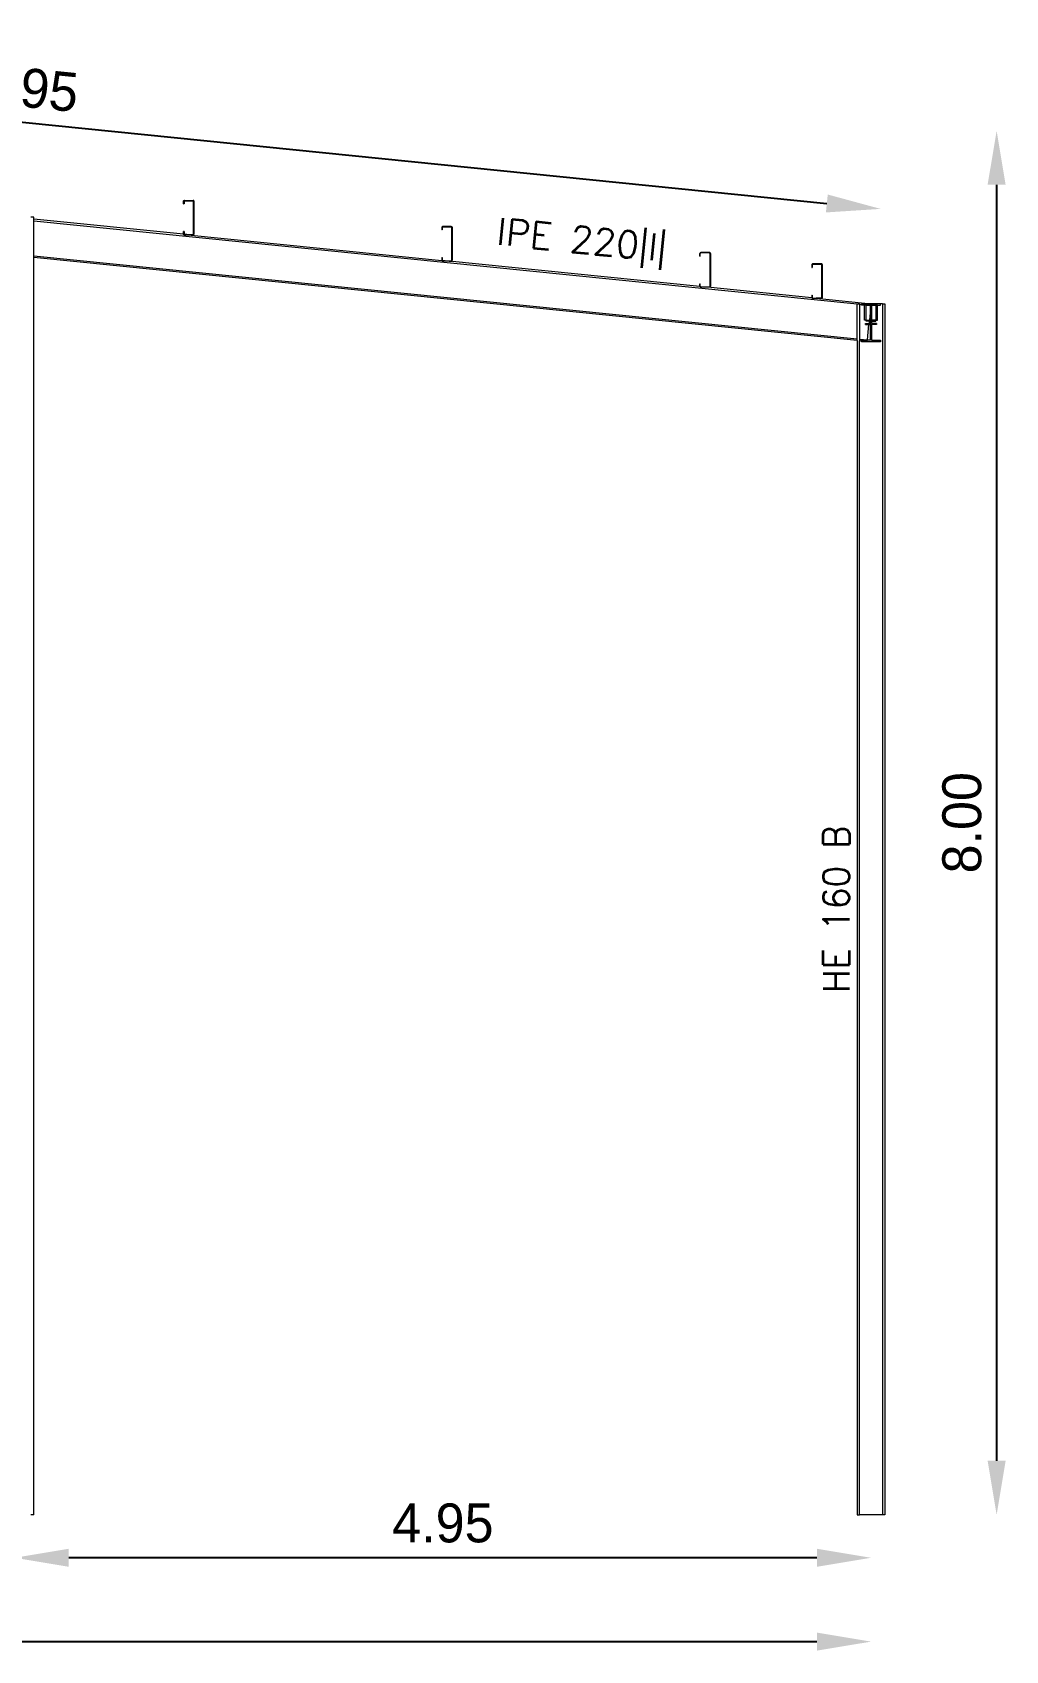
# Model space of a CAD drawing. Header units: inches. Extents: x 72863 to 72995, y 49095 to 49225.
# Drawn here: x 72968.73 to 72973.23, y 49205.86 to 49213.34 of the extents above; entities that cross this region are included whole.
import ezdxf
from ezdxf.enums import TextEntityAlignment as Align

# ---------------------------------------------------------------- set-up
doc = ezdxf.new("R2010")
doc.units = ezdxf.units.IN
for name, color, linetype, lineweight in [('BARRAS_DE_ACERO', 7, 'Continuous', 9), ('Cotas', 200, 'Continuous', 9), ('REFERENCIA_DE_LAS_BARRAS', 2, 'Continuous', 9)]:
    doc.layers.add(name, color=color, linetype=linetype, lineweight=lineweight)
doc.styles.add('CYPETXT', font='romans__.ttf', dxfattribs={"height": 0.2})
doc.styles.add('RomanS', font='')
doc.styles.get('RomanS').set_extended_font_data('Porsche')
doc.dimstyles.new('100-color', dxfattribs={"dimtxt": 0.18, "dimasz": 0.25, "dimexe": 0, "dimexo": 0.5, "dimgap": 0.07, "dimtad": 1, "dimlfac": 1.25, "dimzin": 4, "dimdsep": 46, "dimtxsty": 'RomanS', "dimcen": 0.1, "dimse1": 1, "dimse2": 1, "dimadec": 0, "dimazin": 0, "dimtfac": 1, "dimtix": 1, "dimtmove": 2, "dimatfit": 3, "dimfxl": 1, "dimtvp": 1.058824, "dimtolj": 1, "dimtzin": 1, "dimarcsym": 0})

# ---------------------------------------------------------------- blocks, each defined once
blk = doc.blocks.new('*D148')
at = {"layer": 'Cotas', "color": 0, "lineweight": -2, "transparency": 16777216}
blk.add_line((72957.0144, 49205.899), (72972.3544, 49205.899), dxfattribs=at)
at = {"layer": 'Cotas', "color": 0, "transparency": 16777216}
for points in [[(72957.0144, 49205.9407), (72957.0144, 49205.8574), (72956.7644, 49205.899)], [(72972.3544, 49205.9407), (72972.3544, 49205.8574), (72972.6044, 49205.899)]]:
    blk.add_solid(points, dxfattribs=at)
at = {"layer": 'Defpoints', "color": 0, "transparency": 16777216}
for p in [(72956.7644, 49206.4855), (72972.6044, 49206.4855), (72972.6044, 49205.899)]:
    blk.add_point(p, dxfattribs=at)
at = {"layer": 'Cotas', "color": 0, "transparency": 16777216, "insert": (72964.6844, 49206.059), "char_height": 0.18, "attachment_point": 5, "style": 'RomanS'}
blk.add_mtext('\\A1;19.80', dxfattribs=at)
blk = doc.blocks.new('*D149')
at = {"layer": 'Cotas', "color": 0, "lineweight": -2, "transparency": 16777216}
blk.add_line((72973.1851, 49212.6355), (72973.1851, 49206.7355), dxfattribs=at)
at = {"layer": 'Cotas', "color": 0, "transparency": 16777216}
for points in [[(72973.1434, 49212.6355), (72973.2267, 49212.6355), (72973.1851, 49212.8855)], [(72973.1434, 49206.7355), (72973.2267, 49206.7355), (72973.1851, 49206.4855)]]:
    blk.add_solid(points, dxfattribs=at)
at = {"layer": 'Defpoints', "color": 0, "transparency": 16777216}
for p in [(72964.6844, 49212.8855), (72964.6844, 49206.4855), (72973.1851, 49206.4855)]:
    blk.add_point(p, dxfattribs=at)
at = {"layer": 'Cotas', "color": 0, "transparency": 16777216, "insert": (72973.0251, 49209.6855), "char_height": 0.18, "attachment_point": 5, "rotation": 90, "style": 'RomanS'}
blk.add_mtext('\\A1;8.00', dxfattribs=at)
blk = doc.blocks.new('*D151')
at = {"layer": 'Cotas', "color": 0, "lineweight": -2, "transparency": 16777216}
blk.add_line((72964.9774, 49213.2988), (72972.3999, 49212.5491), dxfattribs=at)
at = {"layer": 'Cotas', "color": 0, "transparency": 16777216}
for points in [[(72964.9816, 49213.3403), (72964.9732, 49213.2574), (72964.7287, 49213.324)], [(72972.4041, 49212.5905), (72972.3957, 49212.5076), (72972.6487, 49212.524)]]:
    blk.add_solid(points, dxfattribs=at)
at = {"layer": 'Defpoints', "color": 0, "transparency": 16777216}
for p in [(72964.6844, 49212.8855), (72972.6487, 49212.524), (72972.6044, 49212.0855)]:
    blk.add_point(p, dxfattribs=at)
at = {"layer": 'Cotas', "color": 0, "transparency": 16777216, "insert": (72968.7047, 49213.0831), "char_height": 0.18, "attachment_point": 5, "rotation": 354.23211, "style": 'RomanS'}
blk.add_mtext('\\A1;9.95', dxfattribs=at)
blk = doc.blocks.new('*D153')
at = {"layer": 'Cotas', "color": 0, "lineweight": -2, "transparency": 16777216}
blk.add_line((72972.3544, 49206.2867), (72968.8944, 49206.2867), dxfattribs=at)
at = {"layer": 'Cotas', "color": 0, "transparency": 16777216}
for points in [[(72968.8944, 49206.3284), (72968.8944, 49206.2451), (72968.6444, 49206.2867)], [(72972.3544, 49206.3284), (72972.3544, 49206.2451), (72972.6044, 49206.2867)]]:
    blk.add_solid(points, dxfattribs=at)
at = {"layer": 'Defpoints', "color": 0, "transparency": 16777216}
for p in [(72968.6444, 49206.4855), (72972.6044, 49206.4855), (72968.6444, 49206.2867)]:
    blk.add_point(p, dxfattribs=at)
at = {"layer": 'Cotas', "color": 0, "transparency": 16777216, "insert": (72970.6244, 49206.4467), "char_height": 0.18, "attachment_point": 5, "style": 'RomanS'}
blk.add_mtext('\\A1;4.95', dxfattribs=at)

msp = doc.modelspace()

# ---------------------------------------------------------------- linework, layer by layer
at = {"layer": 'BARRAS_DE_ACERO'}
for p, q in [((72969.4254, 49212.5595), (72969.4256, 49212.5609)), ((72969.4254, 49212.5471), (72969.4254, 49212.5595)), ((72969.4254, 49212.5471), (72969.427, 49212.5471)), ((72969.4256, 49212.5609), (72969.4264, 49212.5621)), ((72969.4264, 49212.5621), (72969.4276, 49212.5629)), ((72969.4274, 49212.5591), (72969.4275, 49212.5599)), ((72969.4274, 49212.5591), (72969.4274, 49212.5471)), ((72969.4282, 49212.5614), (72969.4275, 49212.561)), ((72969.428, 49212.5606), (72969.4275, 49212.5599)), ((72969.429, 49212.5631), (72969.4276, 49212.5629)), ((72969.4286, 49212.561), (72969.428, 49212.5606)), ((72969.4282, 49212.5614), (72969.429, 49212.5615)), ((72969.4294, 49212.5611), (72969.4286, 49212.561)), ((72969.429, 49212.5631), (72969.4698, 49212.5631)), ((72969.4698, 49212.5615), (72969.429, 49212.5615)), ((72969.4294, 49212.5611), (72969.4694, 49212.5611)), ((72969.4701, 49212.561), (72969.4694, 49212.5611)), ((72969.4711, 49212.5629), (72969.4698, 49212.5631)), ((72969.4705, 49212.5614), (72969.4698, 49212.5615)), ((72969.4708, 49212.5606), (72969.4701, 49212.561)), ((72969.4705, 49212.5614), (72969.4712, 49212.561)), ((72969.4712, 49212.5599), (72969.4708, 49212.5606)), ((72969.4723, 49212.5621), (72969.4711, 49212.5629)), ((72969.4716, 49212.5603), (72969.4712, 49212.561)), ((72969.4714, 49212.5591), (72969.4712, 49212.5599)), ((72969.4714, 49212.4071), (72969.4714, 49212.5591)), ((72969.4731, 49212.5609), (72969.4723, 49212.5621)), ((72969.4731, 49212.5609), (72969.4734, 49212.5595)), ((72969.4734, 49212.5592), (72969.4734, 49212.5595)), ((72968.7324, 49212.4855), (72968.7196, 49212.4855)), ((72968.7324, 49212.4767), (72968.7324, 49212.4855)), ((72968.7324, 49212.4693), (72968.7324, 49212.4767)), ((72968.7324, 49212.4693), (72972.5404, 49212.0846)), ((72968.7324, 49212.3072), (72968.7324, 49212.4693)), ((72969.4254, 49212.4067), (72969.4254, 49212.4191)), ((72969.427, 49212.4191), (72969.4254, 49212.4191)), ((72969.4256, 49212.4054), (72969.4254, 49212.4067)), ((72969.427, 49212.4067), (72969.427, 49212.4191)), ((72969.4274, 49212.4191), (72969.427, 49212.4191)), ((72969.427, 49212.4065), (72969.427, 49212.4067)), ((72969.427, 49212.4065), (72969.4271, 49212.406)), ((72969.4274, 49212.4191), (72969.4274, 49212.4071)), ((72969.4275, 49212.4064), (72969.4274, 49212.4071)), ((72969.4275, 49212.4064), (72969.4275, 49212.4064)), ((72969.4403, 49212.4051), (72969.4275, 49212.4064)), ((72969.428, 49212.4057), (72969.4275, 49212.4064)), ((72969.429, 49212.4031), (72969.4276, 49212.4034)), ((72969.428, 49212.4057), (72969.4286, 49212.4053)), ((72969.4294, 49212.4051), (72969.4286, 49212.4053)), ((72969.4601, 49212.4031), (72969.429, 49212.4031)), ((72969.4294, 49212.4051), (72969.4403, 49212.4051)), ((72969.4296, 49212.4047), (72969.4698, 49212.4047)), ((72969.4601, 49212.4031), (72970.6193, 49212.2861)), ((72969.4701, 49212.4053), (72969.4708, 49212.4057)), ((72969.4712, 49212.4064), (72969.4708, 49212.4057)), ((72969.4711, 49212.4034), (72969.4723, 49212.4042)), ((72969.4712, 49212.4064), (72969.4714, 49212.4071)), ((72969.4716, 49212.406), (72969.4712, 49212.4053)), ((72969.4716, 49212.406), (72969.4718, 49212.4067)), ((72969.4723, 49212.4042), (72969.4731, 49212.4054)), ((72969.4731, 49212.4054), (72969.4734, 49212.4067)), ((72969.4734, 49212.4067), (72969.4734, 49212.4071)), ((72970.6196, 49212.4403), (72970.6193, 49212.4389)), ((72970.6193, 49212.4389), (72970.6193, 49212.4265)), ((72970.6209, 49212.4265), (72970.6193, 49212.4265)), ((72970.6193, 49212.4265), (72970.6193, 49212.4265)), ((72970.6196, 49212.4403), (72970.6203, 49212.4415)), ((72970.6215, 49212.4423), (72970.6203, 49212.4415)), ((72970.6209, 49212.4389), (72970.6209, 49212.4385)), ((72970.6214, 49212.4393), (72970.6213, 49212.4385)), ((72970.6213, 49212.4385), (72970.6213, 49212.4265)), ((72970.6214, 49212.4393), (72970.6219, 49212.44)), ((72970.6215, 49212.4423), (72970.6229, 49212.4425)), ((72970.6225, 49212.4404), (72970.6219, 49212.44)), ((72970.6225, 49212.4404), (72970.6233, 49212.4405)), ((72970.6633, 49212.4425), (72970.6229, 49212.4425)), ((72970.6633, 49212.4409), (72970.6229, 49212.4409)), ((72970.6229, 49212.4409), (72970.6229, 49212.4409)), ((72970.6233, 49212.4405), (72970.6633, 49212.4405)), ((72970.6633, 49212.4425), (72970.6637, 49212.4425)), ((72970.6633, 49212.4409), (72970.6637, 49212.4409)), ((72970.6641, 49212.4404), (72970.6633, 49212.4405)), ((72970.6637, 49212.4425), (72970.665, 49212.4423)), ((72970.6637, 49212.4409), (72970.6644, 49212.4408)), ((72970.6647, 49212.44), (72970.6641, 49212.4404)), ((72970.6644, 49212.4408), (72970.6651, 49212.4404)), ((72970.6651, 49212.4393), (72970.6647, 49212.44)), ((72970.6662, 49212.4415), (72970.665, 49212.4423)), ((72970.6655, 49212.4397), (72970.6651, 49212.4404)), ((72970.6653, 49212.4385), (72970.6651, 49212.4393)), ((72970.6653, 49212.2865), (72970.6653, 49212.4385)), ((72970.6655, 49212.4397), (72970.6657, 49212.4389)), ((72970.6657, 49212.4389), (72970.6657, 49212.4385)), ((72970.6657, 49212.2865), (72970.6657, 49212.4385)), ((72970.6662, 49212.4415), (72970.667, 49212.4403)), ((72970.667, 49212.4403), (72970.6673, 49212.4389)), ((72970.6673, 49212.4386), (72970.6673, 49212.4389)), ((72970.6673, 49212.4385), (72970.6673, 49212.2865)), ((72971.8135, 49212.3197), (72971.8132, 49212.3183)), ((72971.8132, 49212.3059), (72971.8132, 49212.3183)), ((72971.8143, 49212.3209), (72971.8135, 49212.3197)), ((72971.8143, 49212.3209), (72971.8154, 49212.3217)), ((72971.8148, 49212.3183), (72971.815, 49212.3191)), ((72971.8148, 49212.3059), (72971.8148, 49212.3183)), ((72971.8154, 49212.3198), (72971.815, 49212.3191)), ((72971.8154, 49212.3217), (72971.8168, 49212.3219)), ((72971.8154, 49212.3198), (72971.816, 49212.3202)), ((72971.8576, 49212.3219), (72971.8168, 49212.3219)), ((72971.859, 49212.3217), (72971.8576, 49212.3219)), ((72971.8584, 49212.3202), (72971.859, 49212.3198)), ((72971.859, 49212.3217), (72971.8601, 49212.3209)), ((72971.8596, 49212.3183), (72971.8596, 49212.1655)), ((72968.7324, 49212.2998), (72968.7324, 49212.3072)), ((72968.7324, 49206.4855), (72968.7324, 49212.2998)), ((72972.5404, 49211.9151), (72968.7324, 49212.2998)), ((72970.6193, 49212.2985), (72970.6209, 49212.2985)), ((72970.6193, 49212.2985), (72970.6193, 49212.2861)), ((72970.6193, 49212.2861), (72970.6193, 49212.2861)), ((72970.6193, 49212.2861), (72970.6196, 49212.2848)), ((72970.6196, 49212.2848), (72970.6203, 49212.2836)), ((72970.6215, 49212.2828), (72970.6203, 49212.2836)), ((72970.6213, 49212.2985), (72970.6209, 49212.2985)), ((72970.621, 49212.2854), (72970.6215, 49212.2847)), ((72970.6213, 49212.2985), (72970.6213, 49212.2865)), ((72970.6214, 49212.2858), (72970.6219, 49212.2851)), ((72970.6214, 49212.2858), (72970.6214, 49212.2858)), ((72970.6221, 49212.2843), (72970.6215, 49212.2847)), ((72970.6215, 49212.2828), (72970.6229, 49212.2825)), ((72970.6219, 49212.2851), (72970.6225, 49212.2847)), ((72970.6221, 49212.2843), (72970.6229, 49212.2841)), ((72970.6225, 49212.2847), (72970.6233, 49212.2845)), ((72970.6233, 49212.2841), (72970.6229, 49212.2841)), ((72970.654, 49212.2825), (72970.6229, 49212.2825)), ((72970.6342, 49212.2845), (72970.6233, 49212.2845)), ((72970.6237, 49212.2841), (72970.6233, 49212.2841)), ((72970.6237, 49212.2841), (72970.6382, 49212.2841)), ((72970.6342, 49212.2845), (72970.6633, 49212.2845)), ((72970.6382, 49212.2841), (72970.6637, 49212.2841)), ((72970.6633, 49212.2845), (72970.6641, 49212.2847)), ((72970.6644, 49212.2843), (72970.6637, 49212.2841)), ((72970.6641, 49212.2847), (72970.6647, 49212.2851)), ((72970.6644, 49212.2843), (72970.6651, 49212.2847)), ((72970.6647, 49212.2851), (72970.6651, 49212.2858)), ((72970.6651, 49212.2858), (72970.6653, 49212.2865)), ((72970.6651, 49212.2847), (72970.6655, 49212.2854)), ((72970.6656, 49212.2856), (72970.6655, 49212.2854)), ((72970.6657, 49212.2861), (72970.6656, 49212.2856)), ((72970.6657, 49212.2861), (72970.6657, 49212.2865)), ((72970.6673, 49212.2861), (72970.667, 49212.2848)), ((72970.6673, 49212.2861), (72970.6673, 49212.2865)), ((72970.6673, 49212.2865), (72970.6673, 49212.2865)), ((72971.8132, 49212.3059), (72971.8148, 49212.3059)), ((72972.3311, 49212.2674), (72972.3309, 49212.2661)), ((72972.3309, 49212.2661), (72972.3309, 49212.2537)), ((72972.3309, 49212.2537), (72972.3325, 49212.2537)), ((72972.3319, 49212.2686), (72972.3311, 49212.2674)), ((72972.3319, 49212.2686), (72972.3331, 49212.2694)), ((72972.3326, 49212.2668), (72972.3325, 49212.2661)), ((72972.3325, 49212.2661), (72972.3325, 49212.2537)), ((72972.3326, 49212.2668), (72972.333, 49212.2675)), ((72972.333, 49212.2675), (72972.3337, 49212.2679)), ((72972.3345, 49212.2697), (72972.3331, 49212.2694)), ((72972.3337, 49212.2679), (72972.3345, 49212.2681)), ((72972.3753, 49212.2697), (72972.3345, 49212.2697)), ((72972.3345, 49212.2681), (72972.3753, 49212.2681)), ((72972.3766, 49212.2694), (72972.3753, 49212.2697)), ((72972.3753, 49212.2681), (72972.376, 49212.2679)), ((72972.376, 49212.2679), (72972.3767, 49212.2675)), ((72972.3766, 49212.2694), (72972.3778, 49212.2686)), ((72972.3767, 49212.2675), (72972.3771, 49212.2668)), ((72972.3771, 49212.2668), (72972.3773, 49212.2661)), ((72972.3773, 49212.1133), (72972.3773, 49212.2661)), ((72972.3786, 49212.2674), (72972.3778, 49212.2686)), ((72972.3786, 49212.2674), (72972.3789, 49212.2661)), ((72972.3789, 49212.2661), (72972.3789, 49212.1133)), ((72971.8132, 49212.1655), (72971.8132, 49212.1779)), ((72971.8132, 49212.1779), (72971.8148, 49212.1779)), ((72971.8148, 49212.1655), (72971.8148, 49212.1779)), ((72971.8132, 49212.1655), (72971.8135, 49212.1642)), ((72971.8132, 49212.1655), (72971.8132, 49212.1655)), ((72971.8135, 49212.1642), (72971.8143, 49212.163)), ((72971.8154, 49212.1622), (72971.8143, 49212.163)), ((72971.8148, 49212.1653), (72971.815, 49212.1648)), ((72971.815, 49212.1648), (72971.8154, 49212.1641)), ((72971.8168, 49212.1619), (72971.8154, 49212.1622)), ((72971.8168, 49212.1635), (72971.8322, 49212.1635)), ((72971.848, 49212.1619), (72971.8168, 49212.1619)), ((72971.8322, 49212.1635), (72971.8576, 49212.1635)), ((72971.8576, 49212.1619), (72971.848, 49212.1619)), ((72972.3309, 49212.1132), (72971.848, 49212.1619)), ((72971.8584, 49212.1637), (72971.8576, 49212.1635)), ((72971.859, 49212.1622), (72971.8576, 49212.1619)), ((72971.8584, 49212.1637), (72971.859, 49212.1641)), ((72971.859, 49212.1641), (72971.8594, 49212.1648)), ((72971.8596, 49212.1655), (72971.8594, 49212.1648)), ((72971.8612, 49212.1655), (72971.8609, 49212.1642)), ((72972.3309, 49212.1257), (72972.3325, 49212.1257)), ((72972.3309, 49212.1257), (72972.3309, 49212.1133)), ((72972.3309, 49212.1132), (72972.3309, 49212.1133)), ((72972.3309, 49212.1132), (72972.3311, 49212.1119)), ((72972.3311, 49212.1119), (72972.3319, 49212.1107)), ((72972.3319, 49212.1107), (72972.3331, 49212.1099)), ((72972.3325, 49212.1257), (72972.3325, 49212.1133)), ((72972.3325, 49212.113), (72972.3325, 49212.1133)), ((72972.3325, 49212.113), (72972.3498, 49212.1113)), ((72972.3326, 49212.1125), (72972.3325, 49212.113)), ((72972.3326, 49212.1125), (72972.333, 49212.1118)), ((72972.3337, 49212.1114), (72972.333, 49212.1118)), ((72972.3345, 49212.1097), (72972.3331, 49212.1099)), ((72972.3345, 49212.1113), (72972.3337, 49212.1114)), ((72972.3345, 49212.1113), (72972.3498, 49212.1113)), ((72972.3656, 49212.1097), (72972.3345, 49212.1097)), ((72972.3753, 49212.1113), (72972.3498, 49212.1113)), ((72972.3656, 49212.1097), (72972.6044, 49212.0855)), ((72972.3753, 49212.1097), (72972.3656, 49212.1097)), ((72972.3753, 49212.1113), (72972.376, 49212.1114)), ((72972.3753, 49212.1097), (72972.3766, 49212.1099)), ((72972.3767, 49212.1118), (72972.376, 49212.1114)), ((72972.3778, 49212.1107), (72972.3766, 49212.1099)), ((72972.3771, 49212.1125), (72972.3767, 49212.1118)), ((72972.3771, 49212.1125), (72972.3773, 49212.1133)), ((72972.3778, 49212.1107), (72972.3786, 49212.1119)), ((72972.3786, 49212.1119), (72972.3789, 49212.1133)), ((72972.5404, 49212.0855), (72972.5508, 49212.0855)), ((72972.5404, 49212.0855), (72972.5404, 49212.0846)), ((72972.5508, 49212.0855), (72972.5508, 49212.0836)), ((72972.5508, 49212.0836), (72972.5508, 49211.9215)), ((72972.5508, 49212.0836), (72972.5604, 49212.0826)), ((72972.5788, 49212.0855), (72972.5604, 49212.0855)), ((72972.5604, 49212.0855), (72972.5604, 49212.0826)), ((72972.5604, 49212.0782), (72972.5604, 49212.0826)), ((72972.5744, 49212.0782), (72972.5604, 49212.0782)), ((72972.5744, 49212.0101), (72972.5744, 49212.0782)), ((72972.5788, 49212.0807), (72972.5788, 49212.0855)), ((72972.6044, 49212.0855), (72972.5788, 49212.0855)), ((72972.5788, 49212.0805), (72972.5788, 49212.0807)), ((72972.5811, 49212.0805), (72972.5788, 49212.0805)), ((72972.5824, 49212.0782), (72972.602, 49212.0782)), ((72972.602, 49212.0621), (72972.602, 49212.0782)), ((72972.6026, 49211.9946), (72972.6026, 49212.0783)), ((72972.6061, 49212.0855), (72972.6044, 49212.0855)), ((72972.63, 49212.0855), (72972.6061, 49212.0855)), ((72972.6061, 49212.0805), (72972.6061, 49211.9946)), ((72972.63, 49212.0805), (72972.6061, 49212.0805)), ((72972.6067, 49212.0101), (72972.6067, 49212.0782)), ((72972.6067, 49212.0782), (72972.6264, 49212.0782)), ((72972.6344, 49212.0101), (72972.6344, 49212.0782)), ((72972.658, 49212.0855), (72972.6484, 49212.0855)), ((72972.658, 49212.0855), (72972.6684, 49212.0855)), ((72972.658, 49212.0855), (72972.658, 49206.4855)), ((72972.6684, 49212.0855), (72972.6684, 49206.4855)), ((72972.5824, 49212.0101), (72972.5744, 49212.0101)), ((72972.5788, 49211.9946), (72972.5952, 49211.9946)), ((72972.5788, 49211.9895), (72972.5788, 49211.9946)), ((72972.5788, 49211.9895), (72972.5947, 49211.9895)), ((72972.5824, 49212.0055), (72972.5824, 49212.0101)), ((72972.5824, 49212.0101), (72972.5968, 49212.0101)), ((72972.5963, 49212.0055), (72972.5824, 49212.0055)), ((72972.5874, 49211.9178), (72972.5947, 49211.9895)), ((72972.602, 49211.9895), (72972.5947, 49211.9895)), ((72972.5963, 49212.0055), (72972.5952, 49211.9946)), ((72972.5952, 49211.9946), (72972.602, 49211.9946)), ((72972.5963, 49212.0055), (72972.602, 49212.0055)), ((72972.602, 49212.0101), (72972.5968, 49212.0101)), ((72972.602, 49212.0101), (72972.602, 49212.0055)), ((72972.602, 49212.0055), (72972.602, 49211.9946)), ((72972.602, 49211.9946), (72972.6026, 49211.9946)), ((72972.602, 49211.9169), (72972.602, 49211.9895)), ((72972.602, 49211.9895), (72972.6067, 49211.9895)), ((72972.6067, 49211.9946), (72972.6061, 49211.9946)), ((72972.6067, 49212.0055), (72972.6067, 49212.0101)), ((72972.6264, 49212.0101), (72972.6067, 49212.0101)), ((72972.6067, 49212.0055), (72972.6264, 49212.0055)), ((72972.6264, 49212.0055), (72972.6264, 49212.0101)), ((72972.6264, 49212.0101), (72972.6344, 49212.0101)), ((72972.5404, 49211.9151), (72972.5404, 49211.9225)), ((72972.5404, 49211.9151), (72972.5404, 49206.4855)), ((72972.5508, 49211.9215), (72972.5874, 49211.9178)), ((72972.5508, 49211.9215), (72972.5508, 49211.9141)), ((72972.5508, 49206.4855), (72972.5508, 49211.9141)), ((72972.5604, 49211.9169), (72972.5873, 49211.9169)), ((72972.5604, 49211.9131), (72972.5604, 49211.9169)), ((72972.6484, 49211.9095), (72972.5604, 49211.9095)), ((72972.5874, 49211.9178), (72972.5873, 49211.9169)), ((72972.602, 49211.9169), (72972.5873, 49211.9169)), ((72972.6484, 49211.9169), (72972.6484, 49211.9095)), ((72968.7324, 49206.4855), (72968.7196, 49206.4855)), ((72972.5404, 49206.4855), (72972.5508, 49206.4855)), ((72972.658, 49206.4855), (72972.5508, 49206.4855)), ((72972.6684, 49206.4855), (72972.658, 49206.4855))]:
    msp.add_line(p, q, dxfattribs=at)
for points in [[(72969.427, 49212.5595), (72969.4271, 49212.5603), (72969.4275, 49212.561)], [(72969.4274, 49212.5471), (72969.427, 49212.5471), (72969.427, 49212.5595)], [(72969.4716, 49212.5603), (72969.4718, 49212.5595), (72969.4718, 49212.4067)], [(72969.4734, 49212.5592), (72969.4734, 49212.4071), (72969.4734, 49212.4071)], [(72969.4734, 49212.5592), (72969.4734, 49212.5591), (72969.4734, 49212.4071)], [(72969.4254, 49212.4067), (72969.4254, 49212.4067), (72968.7324, 49212.4767)], [(72969.4256, 49212.4054), (72969.4264, 49212.4042), (72969.4276, 49212.4034)], [(72969.4275, 49212.4053), (72969.4275, 49212.4053), (72969.4271, 49212.406)], [(72969.4284, 49212.4049), (72969.4282, 49212.4049), (72969.4275, 49212.4053)], [(72969.4284, 49212.4049), (72969.429, 49212.4047), (72969.4296, 49212.4047)], [(72969.4403, 49212.4051), (72969.4694, 49212.4051), (72969.4701, 49212.4053)], [(72969.4601, 49212.4031), (72969.4698, 49212.4031), (72969.4711, 49212.4034)], [(72969.4698, 49212.4047), (72969.4705, 49212.4049), (72969.4712, 49212.4053)], [(72970.6209, 49212.4389), (72970.621, 49212.4397), (72970.6215, 49212.4404)], [(72970.6209, 49212.4385), (72970.6209, 49212.4265), (72970.6213, 49212.4265)], [(72970.6229, 49212.4409), (72970.6221, 49212.4408), (72970.6215, 49212.4404)], [(72970.6673, 49212.4385), (72970.6673, 49212.4386), (72970.6673, 49212.2865)], [(72971.8584, 49212.3202), (72971.8576, 49212.3203), (72971.8168, 49212.3203), (72971.816, 49212.3202)], [(72971.8596, 49212.3183), (72971.8594, 49212.3191), (72971.859, 49212.3198)], [(72971.8601, 49212.3209), (72971.8609, 49212.3197), (72971.8612, 49212.3183), (72971.8612, 49212.1655)], [(72968.7324, 49212.3072), (72972.5404, 49211.9225), (72972.5404, 49212.0846)], [(72970.6209, 49212.2861), (72970.6209, 49212.2865), (72970.6209, 49212.2985)], [(72970.6209, 49212.2861), (72970.6209, 49212.2859), (72970.621, 49212.2854)], [(72970.6342, 49212.2845), (72970.6214, 49212.2858), (72970.6213, 49212.2865)], [(72971.8132, 49212.1655), (72970.654, 49212.2825), (72970.6637, 49212.2825), (72970.665, 49212.2828)], [(72970.665, 49212.2828), (72970.6662, 49212.2836), (72970.667, 49212.2848)], [(72971.8148, 49212.1655), (72971.8148, 49212.1653), (72971.8322, 49212.1635)], [(72971.8168, 49212.1635), (72971.816, 49212.1637), (72971.8154, 49212.1641)], [(72971.8609, 49212.1642), (72971.8601, 49212.163), (72971.859, 49212.1622)], [(72972.5824, 49212.0101), (72972.5824, 49212.0782), (72972.5744, 49212.0782)], [(72972.5811, 49212.0805), (72972.6026, 49212.0805), (72972.6026, 49212.0783)], [(72972.602, 49212.0101), (72972.602, 49212.0621), (72972.5968, 49212.0101)], [(72972.6344, 49212.0782), (72972.6264, 49212.0782), (72972.6264, 49212.0101)], [(72972.6344, 49212.0782), (72972.6484, 49212.0782), (72972.6484, 49212.0855), (72972.63, 49212.0855), (72972.63, 49212.0805)], [(72972.63, 49211.9946), (72972.6067, 49211.9946), (72972.6067, 49212.0055)], [(72972.63, 49211.9946), (72972.63, 49211.9895), (72972.6067, 49211.9895)], [(72972.6067, 49211.9895), (72972.6067, 49211.9169), (72972.6484, 49211.9169)], [(72972.5604, 49211.9095), (72972.5604, 49211.9131), (72972.5508, 49211.9141)]]:
    msp.add_lwpolyline(points, dxfattribs=at)

# ---------------------------------------------------------------- texts
at = {"layer": 'REFERENCIA_DE_LAS_BARRAS', "style": 'CYPETXT'}
for s, rotation, width, p, p2 in [('IPE 220|I|', 354.2005, 0.866214, (72970.8687, 49212.3607), (72971.6531, 49212.281)), ('HE 160 B', 90, 0.77604, (72972.505, 49208.8985), (72972.505, 49209.6725))]:
    msp.add_text(s, height=0.12267, rotation=rotation, dxfattribs=dict(at, width=width)).set_placement(p, p2, align=Align.FIT)

# ---------------------------------------------------------------- dimensions: what is measured, and where the dimension line sits
at = {"layer": 'Cotas'}
dim = msp.add_aligned_dim(p1=(72964.6844, 49212.8855), p2=(72972.6044, 49212.0855), distance=0.4406, dimstyle='100-color', dxfattribs=at)
dim.commit()
dim.dimension.update_dxf_attribs({"geometry": '*D151', "text_midpoint": (72968.7047, 49213.0831)})
dim = msp.add_linear_dim(base=(72973.1851, 49206.4855), p1=(72964.6844, 49212.8855), p2=(72964.6844, 49206.4855), angle=90, dimstyle='100-color', dxfattribs=at)
dim.commit()
dim.dimension.update_dxf_attribs({"geometry": '*D149', "text_midpoint": (72973.0251, 49209.6855)})
for base, p1, p2, picture, middle in [((72968.6444, 49206.2867), (72972.6044, 49206.4855), (72968.6444, 49206.4855), '*D153', (72970.6244, 49206.4467)), ((72972.6044, 49205.899), (72956.7644, 49206.4855), (72972.6044, 49206.4855), '*D148', (72964.6844, 49206.059))]:
    dim = msp.add_linear_dim(base=base, p1=p1, p2=p2, dimstyle='100-color', dxfattribs=at)
    dim.commit()
    dim.dimension.update_dxf_attribs({"geometry": picture, "text_midpoint": middle})

doc.saveas('drawing.dxf')
